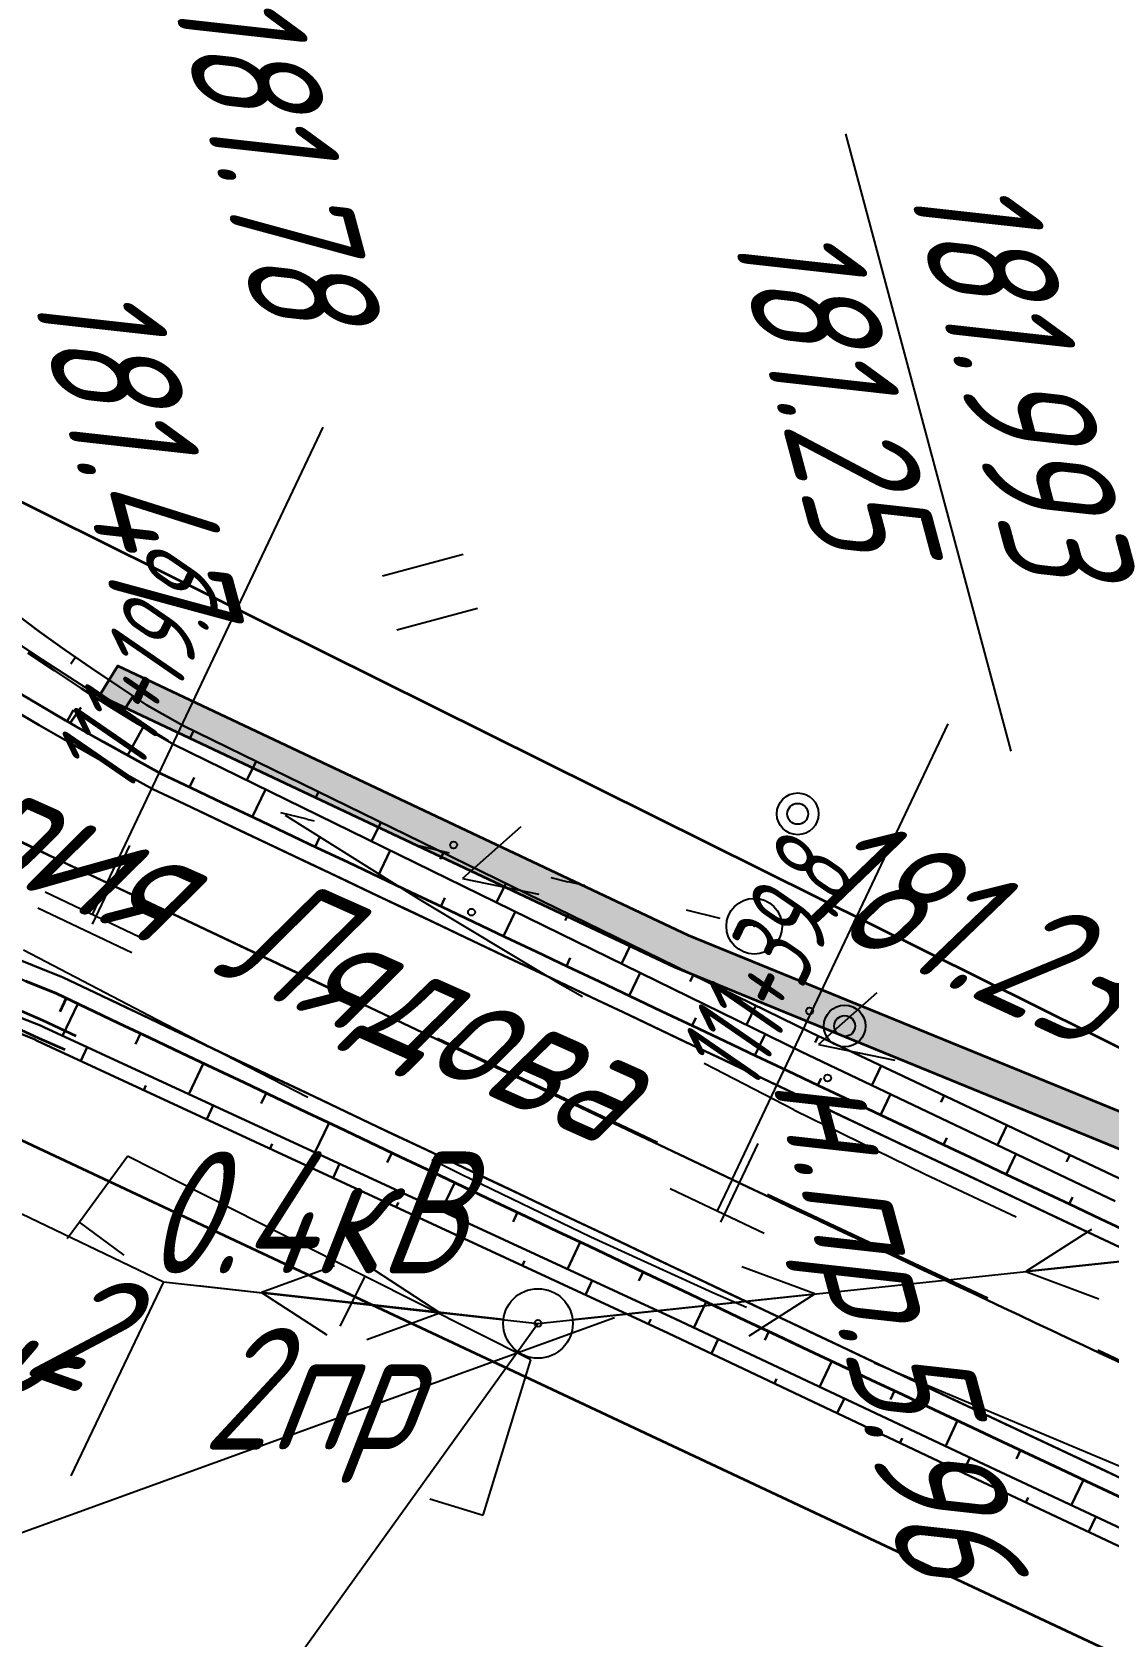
# Model space of a CAD drawing. Header units: millimetres. Extents: x -698 to 8131, y -704 to 4503.
# Drawn here: x 6905.85 to 6936.82, y 784.33 to 830.46 of the extents above; entities that cross this region are included whole.
import ezdxf

# ---------------------------------------------------------------- set-up
doc = ezdxf.new("R2010")
doc.units = ezdxf.units.MM
for name, pattern in [('CONTI', [0]), ('DASHED', [0.75, 0.5, -0.25]), ('STROT', [1.7, 0.5, -1.2])]:
    doc.linetypes.add(name, pattern=pattern)
for name, color, linetype, lineweight in [('10', 1, 'Continuous', 35), ('КОПИЯ_ОСЬ_13_ОТКОСЫ', 7, 'Continuous', 30), ('КОПИЯ_ОСЬ_ГРАНИЦЫ_ПОЛОС', 7, 'Continuous', 30), ('ОСЬ_ВЕРХ_ПОКРЫТИЯ_ГРАНИЦЫ_ПОЛОС', 7, 'Continuous', 30), ('ОСЬ_ВЕРХ_ПОКРЫТИЯ_ОСЬ', 1, 'Continuous', 30), ('Ось_примыкания', 1, 'Continuous', 35), ('Тротуар', 40, 'Continuous', 35)]:
    doc.layers.add(name, color=color, linetype=linetype, lineweight=lineweight)
for name, color, linetype in [('NAD_MDEFAULT', 7, 'CONTI'), ('PI_OTDEFAULT', 172, 'CONTI'), ('PI_TTDEFAULT', 5, 'CONTI'), ('PLN_O', 7, 'CONTI'), ('SIT_LDEFAULT', 7, 'CONTI'), ('USLZNDEFAULT', 7, 'CONTI'), ('ZAPSKDEFAULT', 7, 'CONTI'), ('ОСЬ_ВЕРХ_ПОКРЫТИЯ_ОТКОСЫ', 7, 'Continuous'), ('ОСЬ_ВЕРХ_ПОКРЫТИЯ_ПИКЕТЫ', 1, 'Continuous'), ('ОСЬ_ВЕРХ_ПОКРЫТИЯ_РАЗБИВКА_КРИВ', 1, 'Continuous'), ('разметка', 7, 'Continuous')]:
    doc.layers.add(name, color=color, linetype=linetype)
doc.styles.add('eskd', font='isocpeui.ttf', dxfattribs={"width": 1.2})
doc.styles.get("Standard").update_dxf_attribs({"font": 'isocpeui.ttf'})

# ---------------------------------------------------------------- blocks, each defined once
blk = doc.blocks.new('BL_2011')
at = {"color": 0}
for p, q in [((0, 0), (0, 2.4)), ((1.6, 0), (1.6, 2.4))]:
    blk.add_line(p, q, dxfattribs=at)
blk = doc.blocks.new('BL_2014')
at = {"color": 0}
for p, q in [((-1, 2), (0, 0)), ((0, 0), (1, 2))]:
    blk.add_line(p, q, dxfattribs=at)
for centre in [(-1, 0), (1, 0)]:
    blk.add_circle(centre, 0.1, dxfattribs=at)
blk = doc.blocks.new('BL_26')
at = {"color": 0}
for radius in [1, 0.1]:
    blk.add_circle((0, 0), radius, dxfattribs=at)

msp = doc.modelspace()

# ---------------------------------------------------------------- hatches: boundary and pattern name
at = {"layer": 'Тротуар', "lineweight": 30, "ltscale": 7}
msp.add_hatch(color=256, dxfattribs=at).paths.add_polyline_path([(7238.509, 660.221), (7240.017, 659.353), (7276.16, 643.432), (7310.969, 627.81), (7338.542, 613.033), (7345.649, 609.361), (7356.2, 603.643), (7363.144, 599.67), (7369.953, 595.47), (7376.651, 591.22), (7377.186, 592.064), (7370.483, 596.318), (7363.655, 600.529), (7356.687, 604.517), (7346.117, 610.245), (7339.008, 613.918), (7311.411, 628.708), (7276.566, 644.346), (7240.469, 660.247), (7227.903, 667.475), (7224.179, 669.182), (7215.679, 672.08), (7206.96, 674.304), (7205.606, 674.913), (7174.212, 690.887), (7164.333, 693.86), (7153.498, 698.792), (7132.149, 709.984), (7096.049, 726.226), (7071.015, 739.232), (7046.764, 749.075), (7003.781, 769.373), (6978.59, 780.664), (6942.979, 797.047), (6924.717, 804.506), (6908.313, 812.245), (6907.785, 811.388), (6924.323, 803.587), (6942.581, 796.129), (6970.844, 783.126), (6971.753, 782.708), (6978.176, 779.753), (7003.363, 768.465), (7046.362, 748.159), (7070.596, 738.323), (7095.613, 725.326), (7131.712, 709.084), (7153.058, 697.893), (7163.98, 692.921), (7173.839, 689.955), (7205.153, 674.021), (7206.629, 673.357), (7215.431, 671.111), (7223.808, 668.252), (7227.444, 666.585), (7233.538, 663.08), (7234.408, 662.58)])

# ---------------------------------------------------------------- linework, layer by layer
at = {"layer": '10'}
for points in [[(6898.313, 876.534), (6884.883, 831.124), (6882.033, 831.034), (6877.373, 811.824), (6993.493, 757.334), (6994.103, 758.534), (7040.023, 735.714)], [(7557.083, 408.214), (7502.403, 474.094), (7438.513, 545.904), (7384.503, 596.294), (7381.685, 589.869), (7359.573, 604.594), (7346.003, 610.974), (7346.933, 612.494), (7259.503, 653.224), (7163.783, 697.604), (7162.773, 695.044), (7153.583, 698.964), (7154.833, 701.954), (7107.483, 722.734), (7037.233, 756.524), (7008.443, 769.144), (7005.583, 770.204), (6980.053, 780.784), (6981.053, 782.784), (6942.353, 801.084), (6941.603, 799.044), (6896.914, 821.23), (6913.823, 871.714)]]:
    msp.add_lwpolyline(points, dxfattribs=at)
at = {"layer": 'NAD_MDEFAULT', "color": 0}
msp.add_line((6929.247, 827.538, 181.5), (6934.003, 809.789, 181.5), dxfattribs=at)
at = {"layer": 'PI_TTDEFAULT', "color": 5}
msp.add_point((6926.619, 804.76, 181.232), dxfattribs=at)
at = {"layer": 'PLN_O'}
msp.add_line((6881.723, 778.683), (6922.599, 793.51), dxfattribs=at)
at = {"layer": 'SIT_LDEFAULT', "color": 7}
for p, q in [((6906.149, 812.42), (6904.029, 813.82)), ((6909.259, 810.41), (6906.149, 812.42)), ((6909.769, 810.09), (6909.259, 810.41)), ((6912.989, 808.03), (6913.749, 807.85)), ((6916.989, 805.53), (6913.139, 807.94)), ((6913.749, 807.84), (6913.959, 807.79)), ((6916.879, 807.1), (6917.849, 806.87)), ((6920.769, 806.16), (6921.259, 806.04)), ((6921.259, 806.05), (6921.739, 805.94)), ((6920.899, 803.18), (6916.989, 805.53)), ((6924.659, 805.23), (6925.629, 804.99)), ((6905.599, 804.08), (6909.659, 801.96)), ((6921.679, 802.73), (6920.899, 803.17)), ((6909.659, 801.96), (6913.779, 799.85)), ((6927.759, 799.48), (6925.179, 800.81)), ((6931.539, 797.62), (6927.759, 799.47)), ((6908.589, 798.14), (6907.209, 796.25)), ((6915.429, 794.69), (6908.589, 798.15)), ((6917.349, 798.05), (6918.209, 797.62)), ((6918.209, 797.62), (6921.919, 795.83)), ((6934.149, 796.4), (6931.539, 797.62)), ((6904.139, 797.17), (6909.629, 794.54)), ((6907.209, 796.25), (6906.859, 795.77)), ((6908.499, 795.3), (6907.209, 796.25)), ((6921.919, 795.83), (6925.429, 794.23)), ((6936.319, 796.04), (6934.429, 794.83)), ((6920.399, 793.34), (6942.389, 795.68)), ((6941.399, 795.57), (6934.429, 794.83)), ((6914.549, 795), (6912.449, 794.23)), ((6928.359, 794.19), (6926.259, 794.97)), ((6909.629, 794.54), (6906.959, 788.96)), ((6909.629, 794.54), (6920.399, 793.34)), ((6914.709, 793.26), (6915.429, 794.69)), ((6920.189, 792.29), (6915.429, 794.69)), ((6917.579, 793.65), (6915.699, 794.87)), ((6934.429, 794.83), (6936.529, 794.05)), ((6910.619, 794.43), (6917.579, 793.65)), ((6919.409, 793.45), (6912.449, 794.23)), ((6912.449, 794.23), (6914.329, 793.01)), ((6921.389, 793.45), (6928.359, 794.19)), ((6925.429, 794.23), (6926.399, 793.81)), ((6926.469, 792.98), (6928.359, 794.19)), ((6915.479, 792.88), (6917.579, 793.65)), ((6913.008, 783.078), (6920.399, 793.34)), ((6918.819, 787.83), (6920.189, 792.29)), ((6930.069, 792.21), (6933.149, 790.91)), ((6933.149, 790.91), (6937.119, 789.25)), ((6917.289, 788.3), (6918.819, 787.83))]:
    msp.add_line(p, q, dxfattribs=at)
for centre, radius in [((6927.869, 807.99), 0.6), ((6927.869, 807.99), 0.3), ((6926.619, 804.76), 0.8), ((6929.219, 801.89), 0.6), ((6929.219, 801.89), 0.3)]:
    msp.add_circle(centre, radius, dxfattribs=at)
at = {"layer": 'КОПИЯ_ОСЬ_13_ОТКОСЫ'}
for points in [[(6905.342, 813.767), (6906.054, 813.235), (6906.793, 812.706), (6907.557, 812.178), (6908.343, 811.649), (6909.149, 811.119), (6910.185, 810.53), (6928.244, 801.703), (6937.271, 797.438)], [(6905.73, 812.622), (6906.489, 812.108), (6907.27, 811.597), (6908.07, 811.086), (6908.889, 810.574), (6909.925, 809.983), (6927.98, 801.148), (6936.997, 796.854)], [(6905.73, 812.622), (6906.489, 812.108), (6907.27, 811.597), (6908.07, 811.086), (6908.889, 810.575), (6909.925, 809.983), (6927.98, 801.148), (6936.997, 796.854)], [(6907.101, 812.493), (6906.967, 812.299)], [(6905.204, 811.627), (6906, 811.148), (6906.813, 810.674), (6907.643, 810.202), (6908.487, 809.731), (6909.532, 809.155), (6930.273, 799.321), (6942.296, 793.667)], [(6908.759, 811.375), (6908.423, 810.866)], [(6906.853, 810.651), (6907.038, 810.977)], [(6908.596, 809.671), (6909.045, 810.485)], [(6910.492, 810.38), (6910.402, 810.197)], [(6912.289, 809.502), (6912.022, 808.956)], [(6910.374, 808.756), (6910.506, 809.036)], [(6912.181, 807.899), (6912.558, 808.694)], [(6914.085, 808.624), (6913.997, 808.442)], [(6915.882, 807.745), (6915.615, 807.198)], [(6913.988, 807.043), (6914.113, 807.307)], [(6915.795, 806.186), (6916.151, 806.936)], [(6917.679, 806.867), (6917.59, 806.685)], [(6919.476, 805.989), (6919.208, 805.44)], [(6917.602, 805.329), (6917.721, 805.579)], [(6919.409, 804.472), (6919.744, 805.178)], [(6921.273, 805.111), (6921.184, 804.928)], [(6923.07, 804.232), (6922.801, 803.682)], [(6921.216, 803.615), (6921.328, 803.85)], [(6905.411, 803.284), (6906.533, 802.83), (6927.279, 792.993), (6939.331, 787.325)], [(6923.024, 802.758), (6923.337, 803.42)], [(6924.867, 803.354), (6924.777, 803.171)], [(6904.962, 802.342), (6906.093, 801.902), (6906.182, 801.857), (6924.341, 793.472), (6933.401, 789.204), (6942.473, 784.964)], [(6904.962, 802.342), (6906.093, 801.902), (6906.182, 801.857), (6924.341, 793.472), (6933.401, 789.204), (6942.473, 784.964)], [(6907.16, 802.533), (6906.721, 801.608)], [(6926.663, 802.476), (6926.394, 801.924)], [(6904.782, 801.966), (6905.909, 801.515), (6905.998, 801.469), (6924.148, 793.064), (6933.198, 788.773), (6942.261, 784.509)], [(6924.831, 801.901), (6924.935, 802.122)], [(6908.967, 801.676), (6908.821, 801.368)], [(6926.638, 801.044), (6926.93, 801.661)], [(6928.462, 801.6), (6928.374, 801.415)], [(6907.248, 800.89), (6907.429, 801.281)], [(6910.775, 800.819), (6910.353, 799.931)], [(6930.269, 800.744), (6930.003, 800.182)], [(6909.063, 800.05), (6909.123, 800.18)], [(6928.445, 800.187), (6928.543, 800.393)], [(6910.878, 799.209), (6911.06, 799.604)], [(6912.582, 799.962), (6912.441, 799.666)], [(6930.252, 799.331), (6930.535, 799.928)], [(6932.077, 799.888), (6931.988, 799.701)], [(6914.389, 799.105), (6913.985, 798.254)], [(6932.06, 798.476), (6932.154, 798.675)], [(6933.885, 799.034), (6933.615, 798.461)], [(6912.693, 798.369), (6912.753, 798.5)], [(6916.196, 798.249), (6916.061, 797.965)], [(6933.869, 797.623), (6934.145, 798.209)], [(6935.694, 798.181), (6935.604, 797.99)], [(6914.507, 797.529), (6914.692, 797.927)], [(6918.003, 797.392), (6917.616, 796.577)], [(6916.322, 796.688), (6916.384, 796.821)], [(6935.678, 796.771), (6935.771, 796.966)], [(6919.81, 796.535), (6919.681, 796.263)], [(6918.137, 795.848), (6918.324, 796.25)], [(6921.617, 795.678), (6921.248, 794.9)], [(6919.952, 795.007), (6920.014, 795.141)], [(6921.767, 794.167), (6921.955, 794.573)], [(6923.424, 794.821), (6923.301, 794.562)], [(6925.232, 793.964), (6924.878, 793.218)], [(6923.582, 793.326), (6923.644, 793.462)], [(6927.039, 793.107), (6926.921, 792.859)], [(6925.39, 792.473), (6925.586, 792.884)], [(6928.847, 792.252), (6928.496, 791.51)], [(6927.197, 791.615), (6927.262, 791.752)], [(6930.655, 791.399), (6930.539, 791.151)], [(6929.004, 790.758), (6929.203, 791.177)], [(6932.464, 790.547), (6932.117, 789.807)], [(6930.811, 789.901), (6930.878, 790.041)], [(6932.619, 789.046), (6932.822, 789.476)], [(6934.275, 789.696), (6934.159, 789.449)], [(6936.085, 788.845), (6935.739, 788.108)], [(6934.428, 788.192), (6934.496, 788.336)], [(6936.237, 787.34), (6936.444, 787.778)]]:
    msp.add_lwpolyline(points, dxfattribs=at)
at = {"layer": 'КОПИЯ_ОСЬ_ГРАНИЦЫ_ПОЛОС'}
for points in [[(6937.28, 795.465), (6936.377, 795.889), (6935.475, 796.314), (6934.572, 796.739), (6933.67, 797.164), (6932.768, 797.589), (6931.866, 798.015), (6930.964, 798.441), (6930.063, 798.867), (6929.161, 799.294), (6928.26, 799.72), (6927.359, 800.148), (6926.457, 800.575), (6925.555, 801.003), (6924.653, 801.431), (6923.751, 801.859), (6922.849, 802.286), (6921.947, 802.714), (6921.045, 803.142), (6920.143, 803.57), (6919.24, 803.998), (6918.338, 804.425), (6917.436, 804.853), (6916.534, 805.281), (6915.632, 805.709), (6914.73, 806.137), (6913.828, 806.564), (6912.926, 806.992), (6912.024, 807.42), (6911.122, 807.848), (6910.22, 808.275), (6909.318, 808.703), (6908.486, 809.161), (6907.664, 809.618), (6906.854, 810.075), (6906.056, 810.535), (6905.274, 811)], [(6910.585, 808.102), (6911.271, 807.777), (6912.174, 807.349), (6913.077, 806.92), (6913.981, 806.492), (6914.884, 806.064), (6915.787, 805.636), (6916.69, 805.207), (6917.593, 804.779), (6918.496, 804.351), (6919.399, 803.922), (6920.302, 803.494), (6921.205, 803.066), (6922.108, 802.638), (6923.011, 802.209), (6923.914, 801.781), (6924.818, 801.353), (6925.721, 800.924), (6926.624, 800.496), (6927.527, 800.068), (6928.429, 799.64), (6929.331, 799.213), (6930.234, 798.786), (6931.137, 798.359), (6932.039, 797.933), (6932.942, 797.507), (6933.846, 797.081), (6934.749, 796.655), (6935.652, 796.23), (6936.556, 795.805), (6937.46, 795.381)], [(6907.867, 802.751), (6908.121, 802.631), (6909.023, 802.202), (6909.926, 801.774), (6910.829, 801.346), (6911.732, 800.918), (6912.635, 800.489), (6913.538, 800.061), (6914.441, 799.633), (6915.344, 799.205), (6916.247, 798.776), (6917.15, 798.348), (6918.053, 797.92), (6918.956, 797.492), (6919.859, 797.064), (6920.762, 796.635), (6921.665, 796.207), (6922.568, 795.779), (6923.471, 795.351), (6924.374, 794.922), (6925.278, 794.494), (6926.182, 794.066), (6927.086, 793.638), (6927.991, 793.21), (6928.895, 792.782), (6929.8, 792.355), (6930.704, 791.928), (6931.609, 791.502), (6932.514, 791.076), (6933.42, 790.65), (6934.325, 790.224), (6935.23, 789.799), (6936.136, 789.374), (6937.042, 788.949)]]:
    msp.add_lwpolyline(points, dxfattribs=at)
at = {"layer": 'ОСЬ_ВЕРХ_ПОКРЫТИЯ_ГРАНИЦЫ_ПОЛОС'}
for points in [[(6905.532, 811.428), (6906.309, 810.967), (6907.101, 810.51), (6907.908, 810.054), (6908.728, 809.599), (6909.546, 809.149), (6910.434, 808.727), (6911.336, 808.299), (6912.238, 807.872), (6913.14, 807.444), (6914.043, 807.016), (6914.945, 806.588), (6915.847, 806.161), (6916.749, 805.733), (6917.651, 805.305), (6918.553, 804.877), (6919.455, 804.449), (6920.357, 804.022), (6921.259, 803.594), (6922.161, 803.166), (6923.063, 802.738), (6923.965, 802.31), (6924.867, 801.883), (6925.769, 801.455), (6926.671, 801.027), (6927.573, 800.599), (6928.474, 800.172), (6929.375, 799.745), (6930.277, 799.319), (6931.178, 798.893), (6932.08, 798.467), (6932.981, 798.041), (6933.883, 797.616), (6934.785, 797.191), (6935.688, 796.766), (6936.59, 796.342), (6937.492, 795.918)], [(6937.443, 788.761), (6936.538, 789.185), (6935.633, 789.61), (6934.729, 790.034), (6933.824, 790.459), (6932.92, 790.885), (6932.016, 791.31), (6931.112, 791.736), (6930.208, 792.163), (6929.304, 792.589), (6928.401, 793.016), (6927.497, 793.443), (6926.594, 793.87), (6925.691, 794.298), (6924.788, 794.726), (6923.886, 795.154), (6922.984, 795.582), (6922.082, 796.01), (6921.18, 796.437), (6920.278, 796.865), (6919.376, 797.293), (6918.474, 797.721), (6917.572, 798.149), (6916.669, 798.576), (6915.767, 799.004), (6914.865, 799.432), (6913.963, 799.86), (6913.061, 800.287), (6912.159, 800.715), (6911.257, 801.143), (6910.355, 801.571), (6909.453, 801.999), (6908.551, 802.426), (6907.649, 802.854), (6906.747, 803.282), (6905.858, 803.641), (6904.962, 804.006)], [(6905.67, 803.177), (6906.546, 802.824), (6907.435, 802.402), (6908.337, 801.975), (6909.239, 801.547), (6910.141, 801.119), (6911.043, 800.691), (6911.945, 800.264), (6912.847, 799.836), (6913.749, 799.408), (6914.651, 798.98), (6915.553, 798.552), (6916.455, 798.125), (6917.357, 797.697), (6918.259, 797.269), (6919.161, 796.841), (6920.063, 796.413), (6920.965, 795.986), (6921.867, 795.558), (6922.769, 795.13), (6923.671, 794.702), (6924.574, 794.274), (6925.477, 793.846), (6926.38, 793.419), (6927.283, 792.991), (6928.187, 792.564), (6929.091, 792.137), (6929.995, 791.71), (6930.899, 791.284), (6931.803, 790.858), (6932.707, 790.432), (6933.612, 790.007), (6934.516, 789.582), (6935.421, 789.157), (6936.326, 788.733), (6937.231, 788.308)]]:
    msp.add_lwpolyline(points, dxfattribs=at)
at = {"layer": 'ОСЬ_ВЕРХ_ПОКРЫТИЯ_ОСЬ'}
msp.add_lwpolyline([(6905.432, 807.24), (6906.288, 806.824), (6907.147, 806.413), (6908.008, 806.004), (6908.008, 806.004), (6925.982, 797.48), (6925.982, 797.48, 0.002707), (6955.411, 783.718)], format="xyb", dxfattribs=at)
at = {"layer": 'ОСЬ_ВЕРХ_ПОКРЫТИЯ_ОТКОСЫ'}
msp.add_lwpolyline([(6905.411, 803.284), (6906.533, 802.83), (6907.588, 802.33)], dxfattribs=at)
at = {"layer": 'ОСЬ_ВЕРХ_ПОКРЫТИЯ_ПИКЕТЫ'}
for p, q in [((6907.587, 804.82), (6908.659, 807.079)), ((6925.658, 796.25), (6926.729, 798.509))]:
    msp.add_line(p, q, dxfattribs=at)
at = {"layer": 'ОСЬ_ВЕРХ_ПОКРЫТИЯ_РАЗБИВКА_КРИВ'}
for p, q in [((6908.008, 806.004), (6914.221, 819.106)), ((6925.982, 797.48), (6932.195, 810.582)), ((6908.008, 806.004), (6907.579, 805.101)), ((6906.224, 805.744), (6908.934, 804.458)), ((6906.01, 805.292), (6908.72, 804.006)), ((6924.198, 797.219), (6926.909, 795.934)), ((6925.982, 797.48), (6925.553, 796.577))]:
    msp.add_line(p, q, dxfattribs=at)
at = {"layer": 'Ось_примыкания', "color": 0, "ltscale": 7}
msp.add_line((6906.948, 810.598), (6907.262, 811.044), dxfattribs=at)
at = {"layer": 'Ось_примыкания', "color": 0}
msp.add_line((6906.827, 802.691), (6906.643, 802.302), dxfattribs=at)
at = {"layer": 'Ось_примыкания', "linetype": 'Continuous'}
for points in [[(6937.492, 795.918), (6936.59, 796.342), (6935.688, 796.766), (6934.785, 797.191), (6933.883, 797.616), (6932.981, 798.041), (6932.08, 798.467), (6931.178, 798.893), (6930.276, 799.319), (6929.375, 799.745), (6928.474, 800.172), (6927.573, 800.599), (6926.671, 801.027), (6925.769, 801.455), (6924.867, 801.883), (6923.965, 802.31), (6923.063, 802.738), (6922.161, 803.166), (6921.259, 803.594), (6920.357, 804.022), (6919.455, 804.449), (6918.553, 804.877), (6917.651, 805.305), (6916.749, 805.733), (6915.847, 806.161), (6914.945, 806.588), (6914.043, 807.016), (6913.14, 807.444), (6912.238, 807.872), (6911.336, 808.299), (6910.434, 808.727), (6909.546, 809.149), (6908.728, 809.599), (6907.908, 810.054), (6907.101, 810.51), (6906.309, 810.967), (6905.532, 811.428)], [(6905.67, 803.177), (6906.546, 802.824), (6907.435, 802.402), (6908.337, 801.975), (6909.239, 801.547), (6910.141, 801.119), (6911.043, 800.691), (6911.945, 800.264), (6912.847, 799.836), (6913.749, 799.408), (6914.651, 798.98), (6915.553, 798.552), (6916.455, 798.125), (6917.357, 797.697), (6918.259, 797.269), (6919.161, 796.841), (6920.063, 796.413), (6920.965, 795.986), (6921.867, 795.558), (6922.769, 795.13), (6923.671, 794.702), (6924.574, 794.274), (6925.477, 793.846), (6926.38, 793.419), (6927.283, 792.991), (6928.187, 792.564), (6929.091, 792.137), (6929.995, 791.71), (6930.899, 791.284), (6931.803, 790.858), (6932.707, 790.432), (6933.612, 790.007), (6934.516, 789.582), (6935.421, 789.157), (6936.326, 788.733), (6937.231, 788.308)], [(6937.231, 788.308), (6936.326, 788.733), (6935.421, 789.157), (6934.516, 789.582), (6933.612, 790.007), (6932.707, 790.432), (6931.803, 790.858), (6930.899, 791.284), (6929.995, 791.71), (6929.091, 792.137), (6928.187, 792.564), (6927.284, 792.991), (6926.38, 793.419), (6925.477, 793.846), (6924.574, 794.274), (6923.671, 794.702), (6922.769, 795.13), (6921.867, 795.558), (6920.965, 795.986), (6920.063, 796.413), (6919.161, 796.841), (6918.259, 797.269), (6917.357, 797.697), (6916.455, 798.125), (6915.553, 798.552), (6914.651, 798.98), (6913.749, 799.408), (6912.847, 799.836), (6911.945, 800.264), (6911.043, 800.691), (6910.141, 801.119), (6909.239, 801.547), (6908.337, 801.975), (6907.435, 802.402), (6906.546, 802.824), (6905.67, 803.177)]]:
    msp.add_lwpolyline(points, dxfattribs=at)
at = {"layer": 'Ось_примыкания', "color": 0, "ltscale": 7}
for points in [[(6905.089, 802.519), (6906.144, 802.059), (6907.111, 801.61)], [(6904.877, 802.077), (6906.04, 801.542), (6906.04, 801.542), (6906.786, 801.215)]]:
    msp.add_lwpolyline(points, dxfattribs=at)
at = {"layer": 'разметка', "lineweight": 30, "ltscale": 7}
msp.add_lwpolyline([(6891.221, 822.134, 0.169636), (6896.626, 812.85, 0.041776), (6900.429, 809.985, 0.02498), (6905.448, 807.219), (6908.009, 806.004)], format="xyb", dxfattribs=at)
at = {"layer": 'разметка', "linetype": 'DASHED', "lineweight": 30, "ltscale": 14}
msp.add_lwpolyline([(6908.008, 806.004), (6948.887, 786.736)], dxfattribs=at)
at = {"layer": 'Тротуар', "linetype": 'STROT', "lineweight": 30, "ltscale": 7}
msp.add_lwpolyline([(6907.785, 811.388), (6908.313, 812.245)], dxfattribs=at)
at = {"layer": 'Тротуар', "linetype": 'Continuous'}
for points in [[(6908.313, 812.245), (6908.313, 812.245), (6924.717, 804.506), (6942.979, 797.047), (6978.59, 780.664), (7003.781, 769.373), (7046.764, 749.075)], [(6907.785, 811.388), (6907.785, 811.388), (6924.314, 803.59), (6942.581, 796.129), (6978.176, 779.753), (7003.363, 768.465), (7046.362, 748.159), (7070.596, 738.323), (7095.613, 725.326), (7131.712, 709.084), (7153.058, 697.893), (7163.98, 692.922), (7173.839, 689.955), (7205.153, 674.021)]]:
    msp.add_lwpolyline(points, dxfattribs=at)

# ---------------------------------------------------------------- block references
at = {"layer": 'USLZNDEFAULT', "color": 7}
for name, p, rotation in [('BL_2014', (6918.229, 806.13), 285), ('BL_2014', (6928.469, 801.36), 285), ('BL_26', (6920.399, 793.34), 322.0000000000001)]:
    msp.add_blockref(name, p, dxfattribs=dict(at, rotation=rotation))
at = {"layer": 'ZAPSKDEFAULT', "color": 7, "rotation": 285}
msp.add_blockref('BL_2011', (6915.929, 814.83), dxfattribs=at)

# ---------------------------------------------------------------- texts
at = {"layer": 'NAD_MDEFAULT', "color": 7, "style": 'eskd', "oblique": 10, "width": 0.8}
for s, rotation, p in [(' 181.993', 285, (6930.515, 827.878, 181.5)), (' 181.25', 285, (6925.444, 826.519, 181.5)), ('ул.Григория Лядова', 336, (6890.109, 812.75)), ('н.пр.5.96', 285, (6927.107, 800.301, 180)), ('2', 340.7018, (6905.52, 791.928)), ('Ж', 340.7018, (6901.971, 790.506))]:
    msp.add_text(s, height=3.5, rotation=rotation, dxfattribs=at).set_placement(p)
for s, p in [('0.4кВ', (6909.012, 794.783)), ('2пр', (6910.716, 789.709))]:
    msp.add_text(s, height=3.5, dxfattribs=at).set_placement(p)
at = {"layer": 'PI_OTDEFAULT', "color": 172, "style": 'eskd', "oblique": 10, "width": 0.8}
for s, rotation, p in [('181.78', 285, (6909.808, 831.546)), ('181.47', 285, (6905.772, 823.084)), ('181.23', 335.2468, (6927.465, 805.211))]:
    msp.add_text(s, height=3.5, rotation=rotation, dxfattribs=at).set_placement(p)
at = {"layer": 'ОСЬ_ВЕРХ_ПОКРЫТИЯ_РАЗБИВКА_КРИВ', "width": 0.6}
for s, p in [('111+19.9', (6908.627, 808.478)), ('111+39.8', (6926.601, 799.953))]:
    msp.add_text(s, height=2.5, rotation=64.6276, dxfattribs=at).set_placement(p)

doc.saveas('drawing.dxf')
